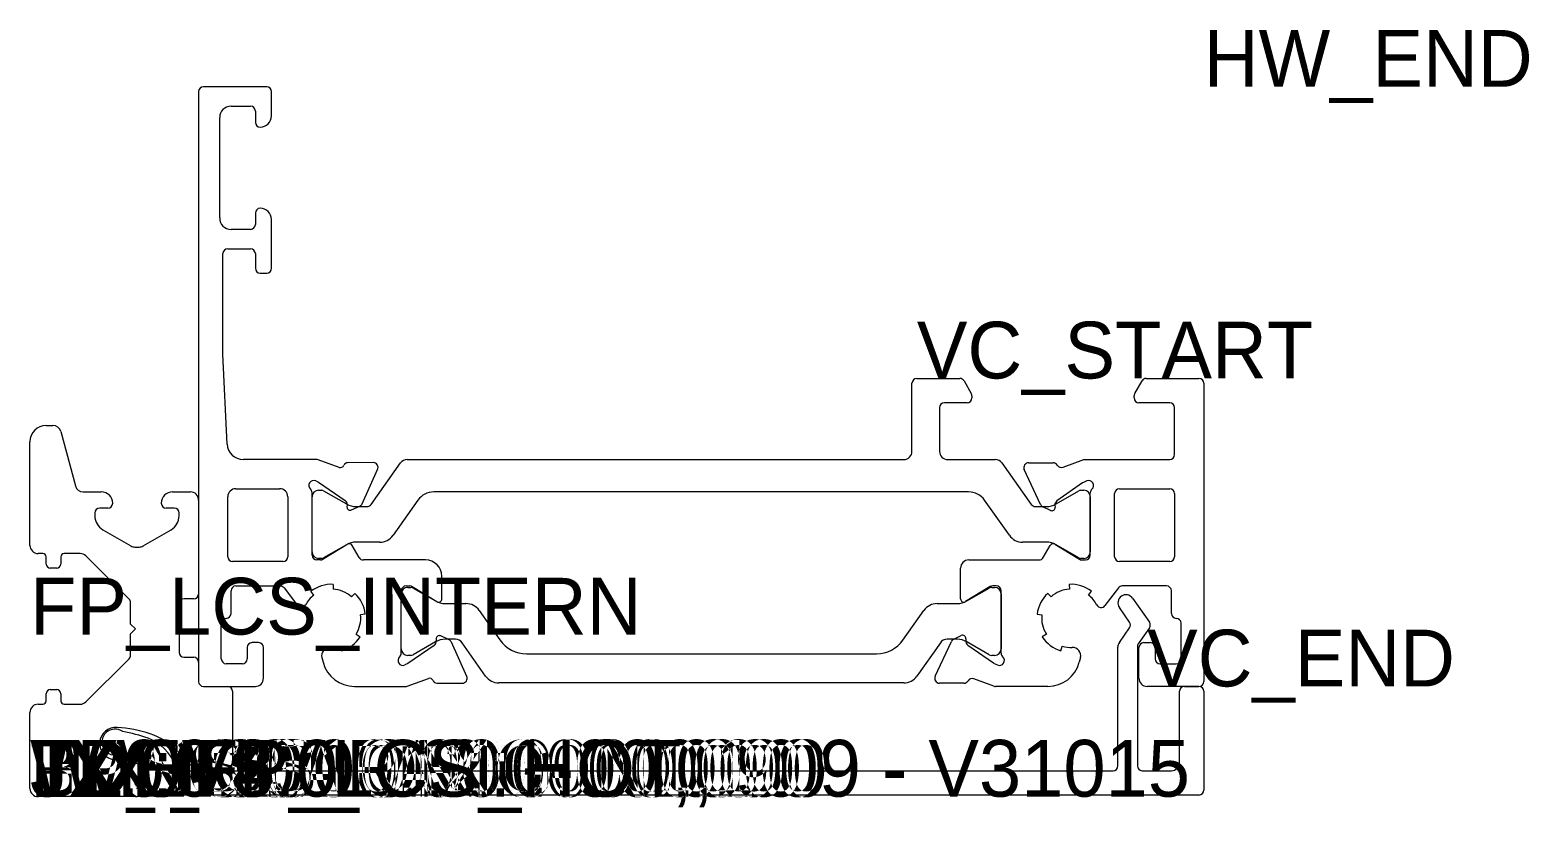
# Model space of a CAD drawing. Header units: metres. Extents: x 0 to 92.5, y -1 to 47.3.
import ezdxf

# ---------------------------------------------------------------- set-up
doc = ezdxf.new("R2010")
doc.units = ezdxf.units.M

msp = doc.modelspace()

# ---------------------------------------------------------------- linework, layer by layer
for p, q in [((10.4, 43.5), (10.4, 7.1)), ((14.6, 43.8), (10.7, 43.8)), ((14.9, 42), (14.9, 43.5)), ((12.4, 42.6), (13.6, 42.6)), ((11.7, 35.7), (11.7, 41.9)), ((13.9, 42.3), (13.9, 41.6)), ((13.9, 36), (13.9, 35.3)), ((14.9, 32.6), (14.9, 35.6)), ((13.6, 35), (12.4, 35)), ((11.9, 27.3), (11.9, 33.5)), ((12.2, 33.8), (13.6, 33.8)), ((13.9, 33.5), (13.9, 32.6)), ((14.2, 32.3), (14.6, 32.3)), ((12.154613, 21.754138), (11.9, 27.3)), ((54.4, 21.300001), (54.4, 25.5)), ((54.7, 25.8), (57.349445, 25.8)), ((57.609252, 25.65), (58.059808, 24.869616)), ((68.140193, 24.869616), (68.590748, 25.65)), ((68.850555, 25.8), (72.1, 25.8)), ((72.4, 25.5), (72.4, 7.1)), ((57.8, 24.3), (56.4, 24.3)), ((58.1, 24.719616), (58.1, 24.6)), ((68.1, 24.6), (68.1, 24.719616)), ((70.3, 24.3), (68.4, 24.3)), ((56.1, 24), (56.1, 21.3)), ((70.6, 21.1), (70.6, 24)), ((1, 22.899887), (1.418101, 22.899887)), ((1.901063, 22.529296), (2.801056, 19.170477)), ((0, 15.498465), (0, 21.899887)), ((17.669479, 20.8), (13.153561, 20.8)), ((19.071317, 20.314717), (17.770993, 20.782303)), ((21.164143, 20.604893), (19.585214, 20.594436)), ((21.042348, 18.026839), (22.853103, 20.588603)), ((23.261403, 20.8), (53.9, 20.800001)), ((56.6, 20.8), (59.538597, 20.8)), ((59.946897, 20.588603), (61.757652, 18.026839)), ((61.600301, 20.601603), (63.101678, 20.601603)), ((63.7191, 20.327858), (65.008181, 20.801066)), ((65.008181, 20.801066), (70.3, 20.8)), ((17.622027, 19.474636), (17.804736, 19.393289)), ((20.490206, 18.074402), (21.438856, 20.179918)), ((62.331946, 18.022724), (61.328408, 20.174817)), ((65.176116, 19.473802), (64.970862, 19.380783)), ((3.284019, 18.799887), (4.4, 18.799887)), ((8.8, 18.799887), (9.9, 18.799887)), ((12.2, 14.799724), (12.2, 18.499938)), ((12.7, 18.999938), (15.4, 18.999938)), ((15.9, 18.499938), (15.9, 14.800277)), ((17.4, 14.900563), (17.4, 18.753349)), ((17.4, 15.1), (17.4, 18.5)), ((17.8, 18.9), (18.006445, 18.9)), ((17.804736, 19.393289), (19.433493, 18.268823)), ((18.106389, 18.873237), (19.514999, 18.060578)), ((57.895752, 18.799998), (24.904248, 18.799998)), ((63.285001, 18.060578), (64.693611, 18.873237)), ((64.922622, 19.353279), (63.343605, 18.24764)), ((64.793556, 18.9), (65, 18.9)), ((64.970862, 19.380783), (64.922622, 19.353279)), ((65.4, 14.900563), (65.4, 18.753349)), ((65.4, 18.5), (65.4, 15.1)), ((66.9, 14.8), (66.9, 18.700607)), ((67.200063, 19.000607), (70.300063, 18.999938)), ((70.6, 18.699938), (70.6, 14.8)), ((4.8, 17.799887), (4.3, 17.799887)), ((8.9, 17.799887), (8.4, 17.799887)), ((10.4, 18.299887), (10.4, 12.499887)), ((19.562076, 17.997776), (19.552774, 17.882681)), ((19.837847, 17.685872), (20.345269, 17.926591)), ((20.114666, 17.9), (20.797368, 17.9)), ((23.924329, 18.292644), (22.390594, 16.122796)), ((60.409406, 16.122796), (58.875672, 18.292644)), ((62.002632, 17.9), (62.685334, 17.9)), ((62.94328, 17.660212), (62.477053, 17.877617)), ((63.21682, 17.975747), (63.227042, 17.858905)), ((4, 17.499887), (4, 17.327237)), ((9.2, 17.327237), (9.2, 17.499887)), ((4.5, 16.461212), (6.222243, 15.466874)), ((6.977757, 15.466874), (8.7, 16.461212)), ((0.8, 14.999887), (0.5, 14.999887)), ((1, 14.349887), (1, 14.799887)), ((1.9, 14.799887), (1.9, 14.349887)), ((3.092893, 14.999887), (2.1, 14.999887)), ((6.112132, 12.187755), (3.446447, 14.85344)), ((6.472243, 15.399887), (6.727757, 15.399887)), ((19.595798, 15.571273), (18.077496, 14.644498)), ((19.514999, 15.539423), (18.106389, 14.726763)), ((20.306218, 14.750563), (19.873205, 15.500563)), ((21.573995, 15.7), (20.114666, 15.7)), ((62.685334, 15.7), (61.226005, 15.7)), ((62.493782, 14.750563), (62.926795, 15.500563)), ((63.204202, 15.571273), (64.722504, 14.644498)), ((64.693611, 14.726763), (63.285001, 15.539423)), ((1.65, 14.099887), (1.25, 14.099887)), ((15.600031, 14.500277), (12.500031, 14.499724)), ((17.921193, 14.600563), (17.7, 14.600563)), ((18.006445, 14.7), (17.8, 14.7)), ((24.4, 14.600563), (20.566026, 14.600563)), ((57.4, 12.200252), (57.4, 14.100563)), ((57.9, 14.600563), (62.233975, 14.600563)), ((65, 14.7), (64.793556, 14.7)), ((64.878807, 14.600563), (65.1, 14.600563)), ((70.3, 14.5), (67.2, 14.5)), ((12.7, 13), (15.430555, 13)), ((18.704677, 13.09739), (18.689723, 12.797763)), ((23.2, 13.000252), (23.421193, 13.000252)), ((23.577496, 12.956317), (25.095798, 12.029542)), ((25.4, 12.200252), (25.4, 13.600563)), ((59.222504, 12.956317), (57.704202, 12.029542)), ((59.6, 13.000252), (59.378807, 13.000252)), ((64.095324, 13.09739), (64.110278, 12.797763)), ((70.1, 13), (67.369445, 13)), ((10.1, 12.199887), (9.5, 12.199887)), ((12.4, 11.3), (12.4, 12.7)), ((15.669695, 12.881142), (16.497803, 11.787888)), ((17.513152, 12.434839), (17.332011, 12.673979)), ((19.824311, 12.319494), (20.028363, 12.539409)), ((22.9, 8.847465), (22.9, 12.700252)), ((22.9, 9.111713), (22.9, 12.511713)), ((23.3, 12.911713), (23.480385, 12.911713)), ((23.630385, 12.87152), (25.014359, 12.072482)), ((57.785641, 12.072482), (59.169615, 12.87152)), ((59.319615, 12.911713), (59.5, 12.911713)), ((59.9, 8.847465), (59.9, 12.700252)), ((59.9, 12.511713), (59.9, 9.111713)), ((62.975689, 12.319494), (62.771637, 12.539409)), ((65.286848, 12.434839), (65.467989, 12.673979)), ((67.130305, 12.881142), (66.302197, 11.787888)), ((68.009576, 12.240759), (69.045746, 10.760956)), ((70.4, 11.3), (70.4, 12.7)), ((6.2, 10.649887), (6.2, 11.975623)), ((9.2, 11.899887), (9.2, 8.899887)), ((20.683702, 11.261122), (20.386031, 11.223819)), ((25.614359, 11.911713), (26.889965, 11.911713)), ((27.709117, 11.485289), (28.984006, 9.66456)), ((53.840613, 9.657303), (55.13527, 11.488917)), ((55.95187, 11.911713), (57.185641, 11.911713)), ((62.116298, 11.261122), (62.41397, 11.223819)), ((67.824971, 10.760956), (67.190424, 11.667183)), ((6.5, 10.349887), (6.2, 10.649887)), ((6.2, 10.049887), (6.5, 10.349887)), ((11.802023, 8.5), (11.802023, 10.700004)), ((67.190424, 9.510583), (67.824971, 10.41681)), ((69.045746, 10.41681), (68.354254, 9.429258)), ((70.997978, 8.5), (70.997978, 10.700004)), ((6.2, 8.724151), (6.2, 10.049887)), ((14.1, 9.5), (13.7, 9.5)), ((19.218986, 8.993297), (19.130559, 9.279969)), ((20.112047, 10.023417), (20.364055, 9.860653)), ((24.933493, 9.331992), (23.304736, 8.207526)), ((25.014359, 9.550943), (23.630385, 8.751905)), ((25.052774, 9.718134), (25.062076, 9.603039)), ((25.845269, 9.674223), (25.337847, 9.914943)), ((26.249156, 9.711713), (25.614359, 9.711713)), ((26.938856, 7.420897), (25.990206, 9.526412)), ((28.101415, 7.438136), (26.658732, 9.498501)), ((56.150708, 9.498501), (54.708025, 7.438136)), ((55.828408, 7.425997), (56.831946, 9.578091)), ((57.185641, 9.711713), (56.560284, 9.711713)), ((56.977053, 9.723197), (57.44328, 9.940603)), ((57.727042, 9.74191), (57.71682, 9.625068)), ((59.169615, 8.751905), (57.785641, 9.550943)), ((57.843605, 9.353175), (59.422622, 8.247536)), ((62.687953, 10.023417), (62.435946, 9.860653)), ((63.581014, 8.993297), (63.669441, 9.279969)), ((68.3, 9.257185), (68.3, 1.9)), ((68.7, 9.5), (69.1, 9.5)), ((3.446447, 5.846333), (6.112132, 8.512019)), ((9.5, 8.599887), (10.1, 8.599887)), ((13.4, 9.2), (13.4, 8.5)), ((14.4, 7.3), (14.4, 9.2)), ((18.006856, 8.575611), (18.081335, 8.292002)), ((23.480385, 8.711713), (23.3, 8.711713)), ((30.62231, 8.811713), (52.207414, 8.811713)), ((59.5, 8.711713), (59.319615, 8.711713)), ((64.793144, 8.575611), (64.718665, 8.292002)), ((67.1, 1.896752), (67.1, 9.223794)), ((68.4, 7.3), (68.4, 9.2)), ((69.4, 9.2), (69.4, 8.5)), ((10.4, 8.299887), (10.4, 7.1)), ((13.1, 8.2), (12.102023, 8.2)), ((23.304736, 8.207526), (23.122027, 8.126179)), ((59.422622, 8.247536), (59.470862, 8.220032)), ((59.470862, 8.220032), (59.676116, 8.127013)), ((69.7, 8.2), (70.697978, 8.2)), ((1.25, 6.599887), (1.65, 6.599887)), ((10.7, 6.8), (13.9, 6.8)), ((10.7, 6.8), (12.2, 6.8)), ((12.5, 6.5), (12.5, 2.2)), ((20.015744, 6.8), (23.167215, 6.8)), ((23.268729, 6.817697), (24.571317, 7.286097)), ((25.085214, 7.006379), (26.664143, 6.995922)), ((53.888873, 7.011713), (28.920567, 7.011713)), ((57.601678, 6.999212), (56.100301, 6.999212)), ((59.457438, 6.818376), (58.2191, 7.272956)), ((62.784256, 6.8), (59.56082, 6.8)), ((72.1, 6.8), (68.9, 6.8)), ((70.9, 2.1), (70.9, 6.5)), ((71.2, 6.8), (72.1, 6.8)), ((72.4, 6.5), (72.4, 0.403248)), ((0.5, 5.699887), (0.8, 5.699887)), ((1, 5.899887), (1, 6.349887)), ((1.9, 6.349887), (1.9, 5.899887)), ((2.1, 5.699887), (3.092893, 5.699887)), ((0, 0.5), (0, 5.199887)), ((7, 1.545799), (7, 0.5)), ((7.101812, 0.4), (7.101812, 1.296752)), ((9.417451, 1.596752), (66.8, 1.596752)), ((12, 1.7), (11, 1.7)), ((68.6, 1.6), (70.4, 1.6)), ((6.5, 0), (0.5, 0)), ((72.1, 0.1), (7.401812, 0.1))]:
    msp.add_line(p, q)
for centre, radius, start, end in [((10.7, 43.5), 0.3, 90, 180), ((14.6, 43.5), 0.3, 0, 90), ((12.4, 41.9), 0.7, 90, 180), ((13.6, 42.3), 0.3, 0, 90), ((14.2, 42), 0.7, 270, 0), ((14.2, 41.6), 0.3, 180, 270), ((14.2, 36), 0.3, 90, 180), ((14.2, 35.6), 0.7, 0, 90), ((12.4, 35.7), 0.7, 180, 270), ((13.6, 35.3), 0.3, 270, 0), ((12.2, 33.5), 0.3, 90, 180), ((13.6, 33.5), 0.3, 0, 90), ((14.2, 32.6), 0.3, 180, 270), ((14.6, 32.6), 0.3, 270, 0), ((54.7, 25.5), 0.3, 90, 180), ((57.349445, 25.5), 0.3, 30, 90), ((68.850555, 25.5), 0.3, 90, 150), ((72.1, 25.5), 0.3, 0, 90), ((56.4, 24), 0.3, 90, 180), ((57.8, 24.6), 0.3, 270, 0), ((57.8, 24.719616), 0.3, 0, 30), ((68.4, 24.719616), 0.3, 150, 180), ((68.4, 24.6), 0.3, 180, 270), ((70.3, 24), 0.3, 0, 90), ((1, 21.899887), 1, 90, 180), ((1.418101, 22.399887), 0.5, 15, 90), ((13.153561, 21.8), 1, 182.62863, 270), ((53.9, 21.300001), 0.5, 270, 0), ((56.6, 21.3), 0.5, 180, 270), ((17.669479, 20.5), 0.3, 70.221829, 90), ((19.150836, 20.535855), 0.235, 250.221829, 336), ((19.586771, 20.359441), 0.235, 90, 156), ((21.16613, 20.3049), 0.3, 335.379459, 90), ((23.261403, 20.3), 0.5, 90, 144.745828), ((59.538597, 20.3), 0.5, 35.254172, 90), ((61.600301, 20.301603), 0.3, 90, 205), ((63.101678, 20.301603), 0.3, 30.904283, 90), ((63.616494, 20.609766), 0.3, 210.904283, 290), ((70.3, 21.1), 0.3, 270, 0), ((17.500025, 19.200554), 0.300009, 66.004713, 228.187329), ((65.299975, 19.200554), 0.300009, 311.812671, 114.384172), ((3.284019, 19.299887), 0.5, 195, 270), ((4.4, 18.099887), 0.7, 0, 90), ((8.8, 18.099887), 0.7, 90, 180), ((9.9, 18.299887), 0.5, 0, 90), ((12.7, 18.499938), 0.5, 90, 180), ((15.4, 18.499938), 0.5, 0, 90), ((17.1, 18.753349), 0.3, 0, 48.187329), ((17.8, 18.5), 0.4, 90, 180), ((18.006445, 18.7), 0.2, 60.018361, 90), ((24.904248, 17.599998), 1.2, 90, 144.745828), ((57.895752, 17.599998), 1.2, 35.254172, 90), ((64.793556, 18.7), 0.2, 90, 119.981639), ((65, 18.5), 0.4, 0, 90), ((65.7, 18.753349), 0.3, 131.812671, 180), ((67.2, 18.700607), 0.3, 90, 180), ((70.3, 18.699938), 0.3, 0, 90), ((4.3, 17.499887), 0.3, 90, 180), ((4.8, 18.099887), 0.3, 270, 0), ((8.4, 18.099887), 0.3, 180, 270), ((8.9, 17.499887), 0.3, 0, 90), ((19.263051, 18.021943), 0.3, 355.379459, 55.379459), ((20.114666, 19.1), 1.2, 240.018361, 270), ((19.752124, 17.86657), 0.2, 175.379459, 295.379459), ((20.216686, 18.197638), 0.3, 295.379459, 335.745828), ((20.797368, 18.2), 0.3, 270, 324.745828), ((62.002632, 18.2), 0.3, 215.254172, 270), ((62.603838, 18.14951), 0.3, 205, 245), ((62.685334, 19.1), 1.2, 270, 299.981639), ((63.027803, 17.841474), 0.2, 245, 5), ((63.515678, 18.001894), 0.3, 125, 185), ((5, 17.327237), 1, 180, 240), ((8.2, 17.327237), 1, 300, 0), ((21.573995, 16.7), 1, 270, 324.745828), ((61.226005, 16.7), 1, 215.254172, 270), ((0.5, 15.498465), 0.5, 180, 270), ((0.8, 14.799887), 0.2, 0, 90), ((2.1, 14.799887), 0.2, 90, 180), ((3.092893, 14.499887), 0.5, 45, 90), ((6.472243, 15.899887), 0.5, 240, 270), ((6.727757, 15.899887), 0.5, 270, 300), ((12.5, 14.799724), 0.3, 180, 270), ((15.6, 14.800277), 0.3, 270, 0), ((17.8, 15.1), 0.4, 180, 270), ((17.7, 14.900563), 0.3, 180, 270), ((20.114666, 14.5), 1.2, 90, 119.981639), ((19.7, 15.400563), 0.2, 30, 121.4), ((62.685334, 14.5), 1.2, 60.018361, 90), ((63.1, 15.400563), 0.2, 58.6, 150), ((65, 15.1), 0.4, 270, 0), ((65.1, 14.900563), 0.3, 270, 0), ((67.2, 14.8), 0.3, 180, 270), ((70.3, 14.8), 0.3, 270, 0), ((1.25, 14.349887), 0.25, 180, 270), ((1.65, 14.349887), 0.25, 270, 0), ((17.921193, 14.900563), 0.3, 270, 301.4), ((18.006445, 14.9), 0.2, 270, 299.981639), ((20.566026, 14.900563), 0.3, 210, 270), ((24.4, 13.600563), 1, 0, 90), ((57.9, 14.100563), 0.5, 90, 180), ((62.233975, 14.900563), 0.3, 270, 330), ((64.793556, 14.9), 0.2, 240.018361, 270), ((64.878807, 14.900563), 0.3, 238.6, 270), ((12.7, 12.7), 0.3, 90, 180), ((15.430555, 12.7), 0.3, 37.142857, 90), ((18.6, 11), 2.1, 87.142857, 127.142857), ((23.2, 12.700252), 0.3, 90, 180), ((23.421193, 12.700252), 0.3, 58.6, 90), ((59.378807, 12.700252), 0.3, 90, 121.4), ((59.6, 12.700252), 0.3, 0, 90), ((64.2, 11), 2.1, 52.857143, 92.857143), ((67.369445, 12.7), 0.3, 90, 142.857143), ((70.1, 12.7), 0.3, 0, 90), ((5.9, 11.975623), 0.3, 0, 45), ((9.5, 11.899887), 0.3, 90, 180), ((10.1, 12.499887), 0.3, 270, 0), ((18.6, 11), 1.8, 127.142857, 152.519791), ((18.6, 11), 1.8, 47.142857, 87.142857), ((18.6, 11), 2.1, 7.142857, 47.142857), ((23.3, 12.511713), 0.4, 90, 180), ((23.480385, 12.611713), 0.3, 60, 90), ((25.614359, 13.111713), 1.2, 240, 270), ((25.2, 12.200252), 0.2, 238.6, 0), ((57.185641, 13.111713), 1.2, 270, 300), ((57.6, 12.200252), 0.2, 180, 301.4), ((59.319615, 12.611713), 0.3, 90, 120), ((59.5, 12.511713), 0.4, 0, 90), ((64.2, 11), 2.1, 132.857143, 172.857143), ((64.2, 11), 1.8, 92.857143, 132.857143), ((64.2, 11), 1.8, 27.480209, 52.857143), ((67.6, 11.953971), 0.5, 35, 215), ((12.1, 11.3), 0.3, 270, 0), ((16.736943, 11.969029), 0.3, 217.142857, 332.519791), ((18.6, 11), 1.8, 327.142857, 7.142857), ((26.889965, 10.911713), 1, 35, 90), ((55.95187, 10.911713), 1, 90, 144.745828), ((64.2, 11), 1.8, 172.857143, 212.857143), ((66.063058, 11.969029), 0.3, 207.480209, 322.857143), ((70.7, 11.3), 0.3, 180, 270), ((12.102023, 10.700004), 0.3, 90, 180), ((67.579225, 10.588883), 0.3, 325, 35), ((68.8, 10.588883), 0.3, 325, 35), ((70.697978, 10.700004), 0.3, 0, 90), ((13.7, 9.2), 0.3, 90, 180), ((14.1, 9.2), 0.3, 0, 90), ((18.6, 11), 1.8, 267.270149, 287.142857), ((18.6, 11), 2.1, 287.142857, 327.142857), ((24.763051, 9.578872), 0.3, 304.620541, 4.620541), ((25.614359, 8.511713), 1.2, 90, 120), ((25.252124, 9.734245), 0.2, 64.620541, 184.620541), ((25.716686, 9.403177), 0.3, 24.254172, 64.620541), ((26.249156, 9.211713), 0.5, 35, 90), ((30.62231, 10.811713), 2, 215, 270), ((52.207414, 10.811713), 2, 270, 324.745828), ((56.560284, 9.211713), 0.5, 90, 145), ((57.103838, 9.451305), 0.3, 115, 155), ((57.185641, 8.511713), 1.2, 60, 90), ((57.527803, 9.759341), 0.2, 355, 115), ((58.015678, 9.598921), 0.3, 175, 235), ((64.2, 11), 2.1, 212.857143, 252.857143), ((64.2, 11), 1.8, 252.857143, 272.729851), ((67.6, 9.223794), 0.5, 145, 180), ((68.6, 9.257185), 0.3, 145, 180), ((68.7, 9.2), 0.3, 90, 180), ((69.1, 9.2), 0.3, 0, 90), ((5.9, 8.724151), 0.3, 315, 0), ((9.5, 8.899887), 0.3, 180, 270), ((10.1, 8.299887), 0.3, 0, 90), ((12.102023, 8.5), 0.3, 180, 270), ((13.1, 8.5), 0.3, 270, 0), ((18.490458, 8.70261), 0.5, 87.270149, 194.714286), ((23.000025, 8.400261), 0.300009, 131.812671, 293.995287), ((22.6, 8.847465), 0.3, 311.812671, 0), ((23.3, 9.111713), 0.4, 180, 270), ((23.480385, 9.011713), 0.3, 270, 300), ((59.319615, 9.011713), 0.3, 240, 270), ((59.5, 9.111713), 0.4, 270, 0), ((59.799975, 8.400261), 0.300009, 245.615828, 48.187329), ((60.2, 8.847465), 0.3, 180, 228.187329), ((64.309542, 8.70261), 0.5, 345.285714, 92.729851), ((69.7, 8.5), 0.3, 180, 270), ((70.697978, 8.5), 0.3, 270, 0), ((20.015744, 8.8), 2, 194.714286, 270), ((26.66613, 7.295915), 0.3, 270, 24.620541), ((28.920567, 8.011713), 1, 215, 270), ((53.888873, 8.011713), 1, 270, 325), ((56.100301, 7.299212), 0.3, 155, 270), ((62.784256, 8.8), 2, 270, 345.285714), ((1.25, 6.349887), 0.25, 90, 180), ((1.65, 6.349887), 0.25, 0, 90), ((10.7, 7.1), 0.3, 180, 270), ((10.7, 7.1), 0.3, 180, 270), ((12.2, 6.5), 0.3, 0, 90), ((13.9, 7.3), 0.5, 270, 0), ((23.167215, 7.1), 0.3, 270, 289.778171), ((24.650836, 7.06496), 0.235, 24, 109.778171), ((25.086771, 7.241374), 0.235, 204, 270), ((57.601678, 7.299212), 0.3, 270, 329.095717), ((58.116494, 6.991049), 0.3, 70, 149.095717), ((59.56082, 7.1), 0.3, 249.84237, 270), ((68.9, 7.3), 0.5, 180, 270), ((71.2, 6.5), 0.3, 90, 180), ((72.1, 7.1), 0.3, 270, 0), ((72.1, 6.5), 0.3, 0, 90), ((0.5, 5.199887), 0.5, 90, 180), ((0.8, 5.899887), 0.2, 270, 0), ((2.1, 5.899887), 0.2, 180, 270), ((3.092893, 6.199887), 0.5, 270, 315), ((5.3, 3.277469), 1, 85.698778, 265.698778), ((5.238105, 3.368449), 0.8, 53.215277, 291.064476), ((4.7, -4.7), 9, 72.414297, 85.698778), ((4.336399, -4.580571), 8.7, 70.200794, 80.868126), ((6.512792, 1.019597), 3, 35.327914, 72.414297), ((6.351812, 1.017697), 2.75, 19.391231, 70.200794), ((4.7, -4.7), 7, 73.92335, 85.698778), ((4.336399, -4.580571), 7.3, 66.420102, 80.624176), ((6.5, 1.545799), 0.5, 0, 73.92335), ((7.136592, 1.83495), 0.3, 296.233744, 66.420102), ((9.417451, 2.096752), 0.5, 199.391231, 270), ((11, 4.2), 2.5, 215.327914, 270), ((12, 2.2), 0.5, 270, 0), ((66.8, 1.896752), 0.3, 270, 0), ((68.6, 1.9), 0.3, 180, 270), ((70.4, 2.1), 0.5, 270, 0), ((7.401812, 1.296752), 0.3, 116.233744, 180), ((0.5, 0.5), 0.5, 180, 270), ((6.5, 0.5), 0.5, 270, 0), ((7.401812, 0.4), 0.3, 180, 270), ((72.094382, 0.405575), 0.305627, 270, 0)]:
    msp.add_arc(centre, radius, start, end)

# ---------------------------------------------------------------- texts
for tag, p in [('HW_END', (72.400009, 43.8)), ('VC_START', (54.7, 25.8)), ('FP_LCS_INTERN', (0, 10)), ('VC_END', (68.9, 6.8)), ('WX:0', (0, 0)), ('WY:0', (0, 0)), ('WX:0', (0, 0)), ('WY:0', (0, 0)), ('JX:0', (0, 0)), ('JY:0', (0, 0)), ('JX:0', (0, 0)), ('JY:0', (0, 0)), ('TDEV3:0', (0, 0)), ('TDEV4:0', (0, 0)), ('TDEV5:0', (0, 0)), ('TDEV:0', (0, 0)), ('TDEV2:0', (0, 0)), ('TDEV3:0', (0, 0)), ('TDEV4:0', (0, 0)), ('TDEV5:0', (0, 0)), ('GLASS_MIN:0.000000', (0, 0)), ('GLASS_MAX:0.000000', (0, 0)), ('BL01:6500.000000,,1', (0, 0)), ('HW_START', (0, 0)), ('FP_LCS_ORIG', (0, 0)), ('MIN_VETRO:0', (0, 0)), ('MAX_VETRO:0', (0, 0)), ('DESC:U10120 - N10909 - V31015', (0, 0)), ('DENS:0', (0, 0)), ('MIN_VETRO:0', (0, 0)), ('MAX_VETRO:0', (0, 0)), ('PANE_WIDTH:57.5', (0, 0)), ('PANE_WIDTH:57.5', (0, 0)), ('FP_LCS_HOT', (10, 0))]:
    msp.add_attdef(tag, p, '', height=3.5)

doc.saveas('drawing.dxf')
